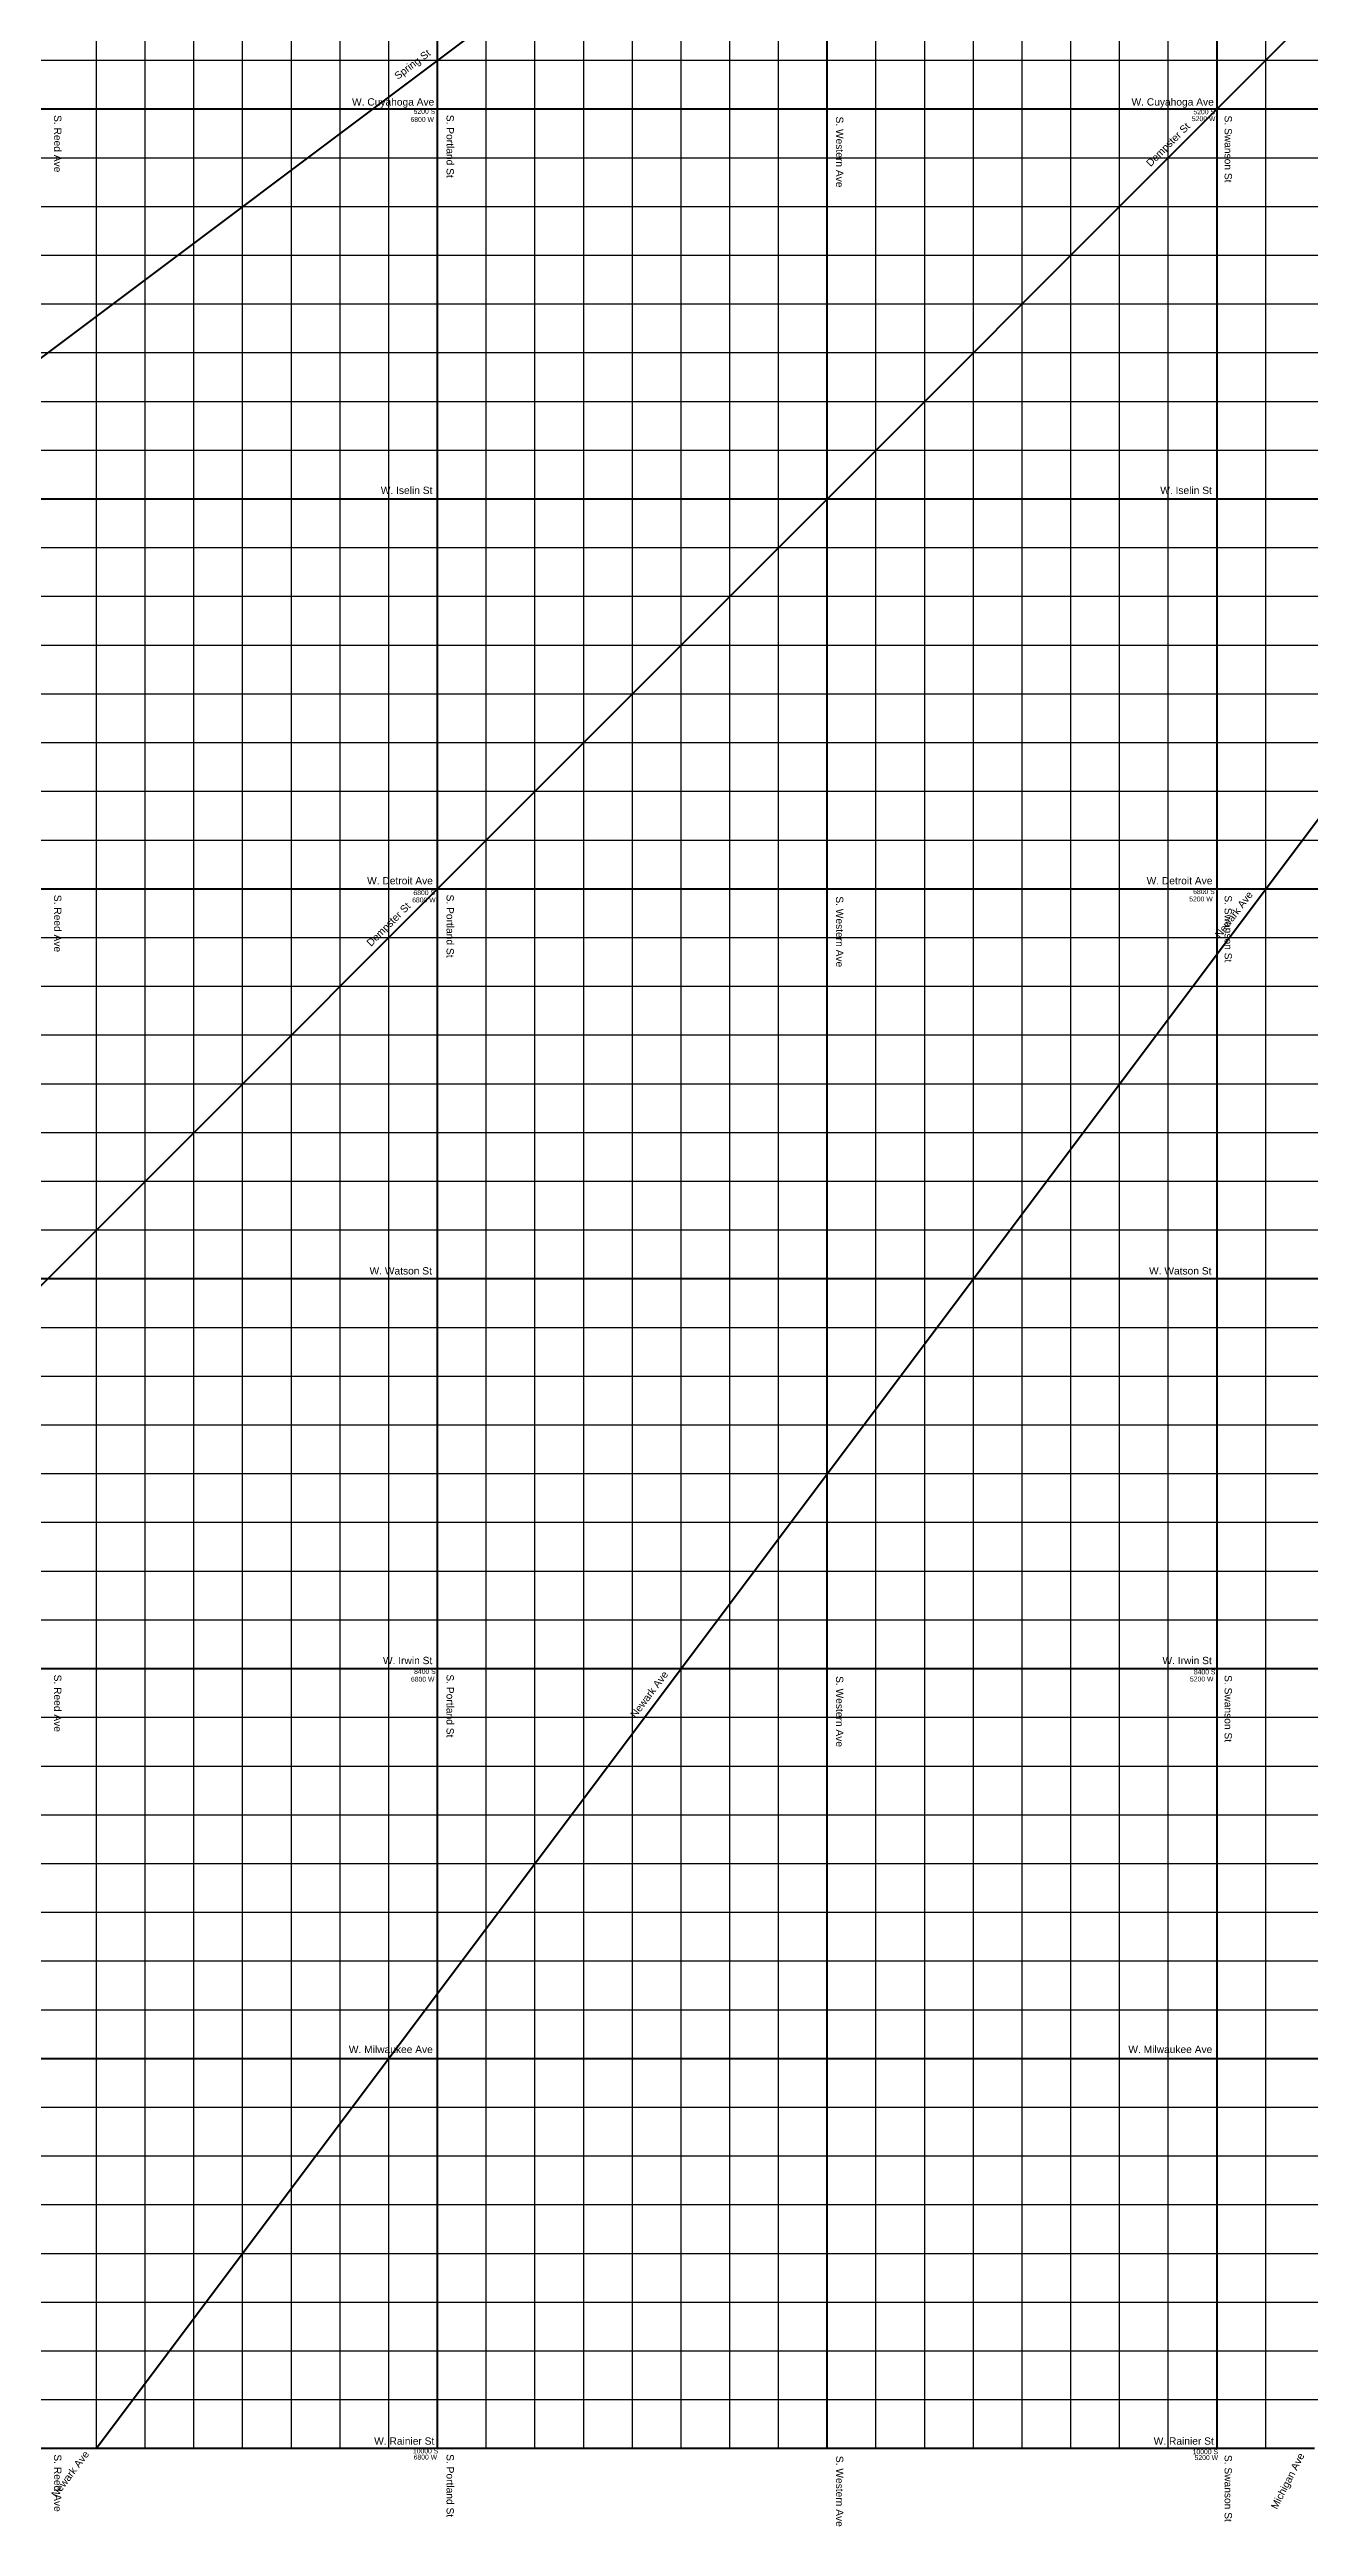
# Model space of a CAD drawing. Header units: inches. Extents: x -196 to 213, y -195 to 213.
# Drawn here: x -143.9 to -92.2, y -195.2 to -93.6 of the extents above; entities that cross this region are included whole.
import ezdxf

# ---------------------------------------------------------------- set-up
doc = ezdxf.new("R2010")
doc.units = ezdxf.units.IN
doc.header["$MEASUREMENT"] = 0
for name, color, linetype, lineweight in [('dia-major-st', 7, 'Continuous', 80), ('streets-major', 7, 'Continuous', 80), ('streets-minor', 7, 'Continuous', 30), ('text', 7, 'Continuous', 30)]:
    doc.layers.add(name, color=color, linetype=linetype, lineweight=lineweight)
doc.styles.get("Standard").update_dxf_attribs({"font": 'arial.ttf'})

msp = doc.modelspace()

# ---------------------------------------------------------------- linework, layer by layer
at = {"layer": 'dia-major-st'}
for p, q in [((0, 0), (-192, -192)), ((-96, -70), (-192, -142)), ((-142, -192), (-70, -96))]:
    msp.add_line(p, q, dxfattribs=at)
at = {"layer": 'streets-major'}
for p, q in [((-128, -192), (-128, 208)), ((-112, -192), (-112, 208)), ((-96, -192), (-96, 208)), ((-192, -96), (208, -96)), ((-192, -112), (208, -112)), ((-192, -128), (208, -128)), ((-192, -144), (208, -144)), ((-192, -160), (208, -160)), ((-192, -176), (208, -176)), ((-192, -192), (-92, -192))]:
    msp.add_line(p, q, dxfattribs=at)
at = {"layer": 'streets-minor'}
for p, q in [((-142, -192), (-142, 208)), ((-140, -192), (-140, 208)), ((-138, -192), (-138, 208)), ((-136, -192), (-136, 208)), ((-134, -192), (-134, 208)), ((-132, -192), (-132, 208)), ((-130, -192), (-130, 208)), ((-126, -192), (-126, 208)), ((-124, -192), (-124, 208)), ((-122, -192), (-122, 208)), ((-120, -192), (-120, 208)), ((-118, -192), (-118, 208)), ((-116, -192), (-116, 208)), ((-114, -192), (-114, 208)), ((-110, -192), (-110, 208)), ((-108, -192), (-108, 208)), ((-106, -192), (-106, 208)), ((-104, -192), (-104, 208)), ((-102, -192), (-102, 208)), ((-100, -192), (-100, 208)), ((-98, -192), (-98, 208)), ((-94, -192), (-94, 208)), ((-192, -94), (208, -94)), ((-192, -98), (208, -98)), ((-192, -100), (208, -100)), ((-192, -102), (208, -102)), ((-192, -104), (208, -104)), ((-192, -106), (208, -106)), ((-192, -108), (208, -108)), ((-192, -110), (208, -110)), ((-192, -114), (208, -114)), ((-192, -116), (208, -116)), ((-192, -118), (208, -118)), ((-192, -120), (208, -120)), ((-192, -122), (208, -122)), ((-192, -124), (208, -124)), ((-192, -126), (208, -126)), ((-192, -130), (208, -130)), ((-192, -132), (208, -132)), ((-192, -134), (208, -134)), ((-192, -136), (208, -136)), ((-192, -138), (208, -138)), ((-192, -140), (208, -140)), ((-192, -142), (208, -142)), ((-192, -146), (208, -146)), ((-192, -148), (208, -148)), ((-192, -150), (208, -150)), ((-192, -152), (208, -152)), ((-192, -154), (208, -154)), ((-192, -156), (208, -156)), ((-192, -158), (208, -158)), ((-192, -162), (208, -162)), ((-192, -164), (208, -164)), ((-192, -166), (208, -166)), ((-192, -168), (208, -168)), ((-192, -170), (208, -170)), ((-192, -172), (208, -172)), ((-192, -174), (208, -174)), ((-192, -178), (208, -178)), ((-192, -180), (208, -180)), ((-192, -182), (208, -182)), ((-192, -184), (208, -184)), ((-192, -186), (208, -186)), ((-192, -188), (208, -188)), ((-192, -190), (208, -190))]:
    msp.add_line(p, q, dxfattribs=at)

# ---------------------------------------------------------------- texts
at = {"layer": 'text'}
for s, rotation, p in [('Spring St', 37, (-129.63, -94.81)), ('S. Reed Ave', 270, (-143.74, -96.25)), ('S. Portland St', 270, (-127.63, -96.24)), ('S. Western Ave', 270, (-111.64, -96.31)), ('S. Swanson St', 270, (-95.69, -96.27)), ('Dempster St', 45, (-98.73, -98.39)), ('S. Reed Ave', 270, (-143.74, -128.25)), ('Dempster St', 45, (-130.73, -130.39)), ('S. Portland St', 270, (-127.63, -128.24)), ('S. Western Ave', 270, (-111.64, -128.31)), ('Newark Ave', 53, (-95.87, -130.05)), ('S. Swanson St', 270, (-95.69, -128.27)), ('S. Reed Ave', 270, (-143.74, -160.25)), ('S. Portland St', 270, (-127.63, -160.24)), ('Newark Ave', 53, (-119.87, -162.05)), ('S. Western Ave', 270, (-111.64, -160.31)), ('S. Swanson St', 270, (-95.69, -160.27)), ('Newark Ave', 53, (-143.64, -194.05)), ('S. Reed Ave', 270, (-143.74, -192.25)), ('S. Portland St', 270, (-127.63, -192.24)), ('S. Western Ave', 270, (-111.64, -192.31)), ('S. Swanson St', 270, (-95.69, -192.27)), ('Michigan Ave', 63, (-93.54, -194.53))]:
    msp.add_text(s, height=0.3, rotation=rotation, dxfattribs=at).set_placement(p)
for s, height, p in [('W. Cuyahoga Ave', 0.3, (-131.51, -95.86)), ('6800 W', 0.2, (-129.11, -96.53)), ('5200 S', 0.2, (-128.98, -96.2)), ('W. Cuyahoga Ave', 0.3, (-99.51, -95.86)), ('5200 W', 0.2, (-97.03, -96.5)), ('5200 S', 0.2, (-96.97, -96.22)), ('W. Iselin St', 0.3, (-130.33, -111.8)), ('W. Iselin St', 0.3, (-98.33, -111.8)), ('W. Detroit Ave', 0.3, (-130.89, -127.82)), ('6800 S', 0.2, (-128.99, -128.26)), ('W. Detroit Ave', 0.3, (-98.89, -127.82)), ('6800 S', 0.2, (-96.98, -128.22)), ('6800 W', 0.2, (-129.04, -128.56)), ('5200 W', 0.2, (-97.14, -128.52)), ('W. Watson St', 0.3, (-130.79, -143.83)), ('W. Watson St', 0.3, (-98.79, -143.83)), ('W. Irwin St', 0.3, (-130.24, -159.82)), ('W. Irwin St', 0.3, (-98.24, -159.82)), ('6800 W', 0.2, (-129.09, -160.54)), ('8400 S', 0.2, (-128.96, -160.22)), ('5200 W', 0.2, (-97.11, -160.53)), ('8400 S', 0.2, (-96.95, -160.24)), ('W. Milwaukee Ave', 0.3, (-131.64, -175.78)), ('W. Milwaukee Ave', 0.3, (-99.64, -175.78)), ('W. Rainier St', 0.3, (-130.6, -191.85)), ('10000 S', 0.2, (-129.01, -192.21)), ('W. Rainier St', 0.3, (-98.6, -191.85)), ('10000 S', 0.2, (-97, -192.24)), ('6800 W', 0.2, (-128.98, -192.46)), ('5200 W', 0.2, (-96.92, -192.48))]:
    msp.add_text(s, height=height, dxfattribs=at).set_placement(p)

doc.saveas('drawing.dxf')
